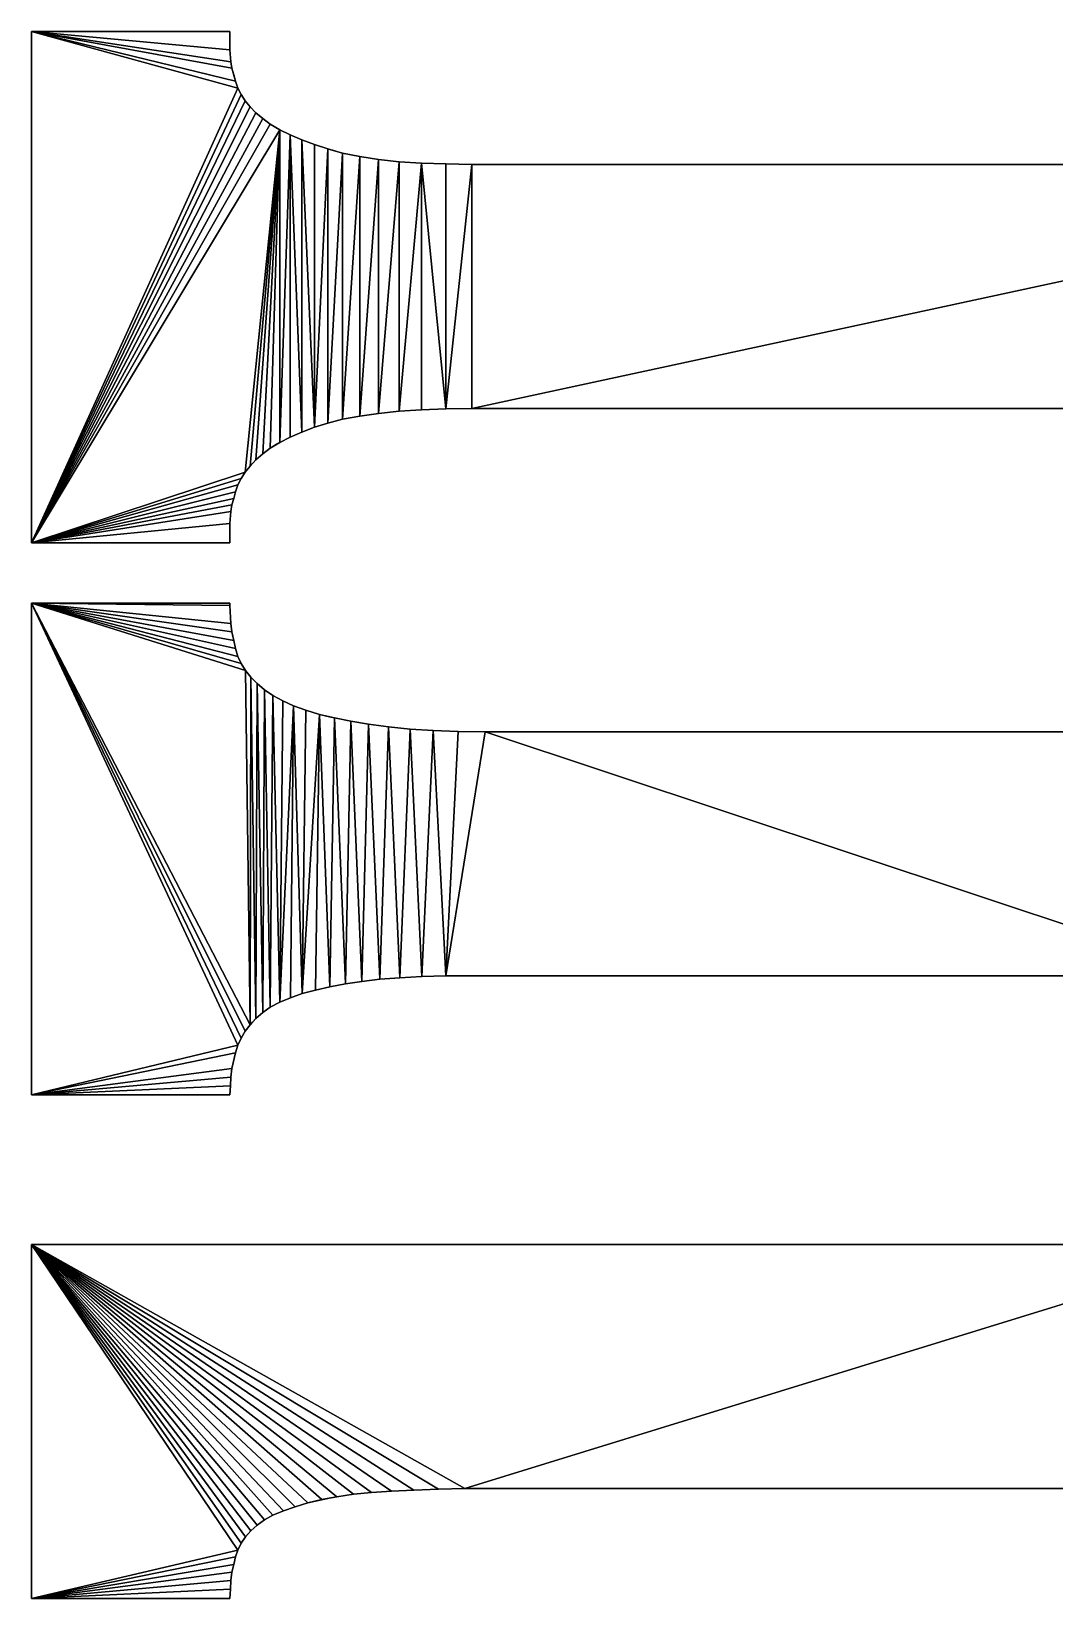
# Model space of a CAD drawing. Header units: inches. Extents: x 62 to 1153, y 3 to 780.
# Drawn here: x 387.752 to 390.467, y 195.391 to 199.551 of the extents above; entities that cross this region are included whole.
import ezdxf

# ---------------------------------------------------------------- set-up
doc = ezdxf.new("R2010")
doc.units = ezdxf.units.IN
doc.header["$MEASUREMENT"] = 0
doc.layers.add('ConstLine', color=6, linetype='Continuous')

msp = doc.modelspace()

# ---------------------------------------------------------------- linework, layer by layer
at = {"layer": 'ConstLine'}
for points in [[(387.7519, 198.1926, 5), (387.7519, 199.5506, 5), (387.7519, 198.1926, 4)], [(387.7519, 199.5506, 4), (387.7519, 198.1926, 4), (387.7519, 199.5506, 5)], [(388.2809, 199.4696, 5), (388.2789, 199.5016, 5), (387.7519, 199.5506, 5)], [(388.2789, 199.5506, 5), (387.7519, 199.5506, 5), (388.2789, 199.5016, 5)], [(387.7519, 199.5506, 5), (387.7519, 198.1926, 5), (388.2999, 199.3996, 5)], [(388.2939, 199.4186, 5), (387.7519, 199.5506, 5), (388.2999, 199.3996, 5)], [(388.2839, 199.4526, 5), (387.7519, 199.5506, 5), (388.2939, 199.4186, 5)], [(388.2809, 199.4696, 5), (387.7519, 199.5506, 5), (388.2839, 199.4526, 5)], [(388.2789, 199.5506, 4), (387.7519, 199.5506, 4), (388.2789, 199.5506, 5)], [(387.7519, 199.5506, 5), (388.2789, 199.5506, 5), (387.7519, 199.5506, 4)], [(388.2789, 199.5016, 4), (388.2789, 199.5506, 5), (388.2789, 199.5016, 5)], [(388.2789, 199.5506, 5), (388.2789, 199.5016, 4), (388.2789, 199.5506, 4)], [(388.2789, 199.5016, 4), (388.2789, 199.5016, 5), (388.2802, 199.4806, 4)], [(388.2809, 199.4696, 5), (388.2802, 199.4806, 4), (388.2789, 199.5016, 5)], [(388.2809, 199.4696, 4), (388.2802, 199.4806, 4), (388.2809, 199.4696, 5)], [(388.2839, 199.4526, 5), (388.2839, 199.4526, 4), (388.2809, 199.4696, 5)], [(388.2809, 199.4696, 4), (388.2809, 199.4696, 5), (388.2839, 199.4526, 4)], [(388.2839, 199.4526, 4), (388.2839, 199.4526, 5), (388.2909, 199.4288, 4)], [(388.2939, 199.4186, 5), (388.2909, 199.4288, 4), (388.2839, 199.4526, 5)], [(388.3089, 199.3826, 5), (388.2999, 199.3996, 5), (387.7519, 198.1926, 5)], [(388.2939, 199.4186, 4), (388.2909, 199.4288, 4), (388.2939, 199.4186, 5)], [(388.2999, 199.3996, 5), (388.2999, 199.3996, 4), (388.2939, 199.4186, 5)], [(388.2939, 199.4186, 4), (388.2939, 199.4186, 5), (388.2999, 199.3996, 4)], [(388.3089, 199.3826, 5), (388.3089, 199.3826, 4), (388.2999, 199.3996, 5)], [(388.2999, 199.3996, 4), (388.2999, 199.3996, 5), (388.3089, 199.3826, 4)], [(388.3089, 199.3826, 5), (387.7519, 198.1926, 5), (388.3189, 199.3666, 5)], [(388.3189, 199.3666, 5), (387.7519, 198.1926, 5), (388.3329, 199.3506, 5)], [(388.3479, 199.3346, 5), (388.3329, 199.3506, 5), (387.7519, 198.1926, 5)], [(388.3189, 199.3666, 4), (388.3089, 199.3826, 4), (388.3189, 199.3666, 5)], [(388.3089, 199.3826, 5), (388.3189, 199.3666, 5), (388.3089, 199.3826, 4)], [(388.3189, 199.3666, 4), (388.3189, 199.3666, 5), (388.3329, 199.3506, 5)], [(388.3189, 199.3666, 4), (388.3329, 199.3506, 5), (388.3329, 199.3506, 4)], [(388.3329, 199.3506, 5), (388.3479, 199.3346, 5), (388.3479, 199.3346, 4)], [(388.3329, 199.3506, 4), (388.3329, 199.3506, 5), (388.3479, 199.3346, 4)], [(388.3659, 199.3196, 5), (388.3479, 199.3346, 5), (387.7519, 198.1926, 5)], [(388.3859, 199.3046, 5), (388.3659, 199.3196, 5), (387.7519, 198.1926, 5)], [(388.3659, 199.3196, 4), (388.3479, 199.3346, 5), (388.3659, 199.3196, 5)], [(388.3479, 199.3346, 5), (388.3659, 199.3196, 4), (388.3479, 199.3346, 4)], [(388.3859, 199.3046, 5), (388.3659, 199.3196, 4), (388.3659, 199.3196, 5)], [(388.3859, 199.3046, 4), (388.3659, 199.3196, 4), (388.3859, 199.3046, 5)], [(388.4109, 199.2896, 5), (388.3859, 199.3046, 5), (387.7519, 198.1926, 5)], [(387.7519, 198.1926, 5), (388.3189, 198.3806, 5), (388.4109, 199.2896, 5)], [(388.3189, 198.3806, 5), (388.3329, 198.3966, 5), (388.4109, 199.2896, 5)], [(388.3329, 198.3966, 5), (388.3479, 198.4136, 5), (388.4109, 199.2896, 5)], [(388.3479, 198.4136, 5), (388.3659, 198.4296, 5), (388.4109, 199.2896, 5)], [(388.3659, 198.4296, 5), (388.3859, 198.4446, 5), (388.4109, 199.2896, 5)], [(388.4109, 199.2896, 5), (388.4109, 199.2896, 4), (388.3859, 199.3046, 5)], [(388.3859, 199.3046, 4), (388.3859, 199.3046, 5), (388.4109, 199.2896, 4)], [(388.3859, 198.4446, 5), (388.4109, 198.4596, 5), (388.4109, 199.2896, 5)], [(388.4389, 199.2756, 4), (388.4109, 199.2896, 5), (388.4389, 199.2756, 5)], [(388.4109, 199.2896, 5), (388.4389, 199.2756, 4), (388.4109, 199.2896, 4)], [(388.4389, 199.2756, 5), (388.4109, 199.2896, 5), (388.4109, 198.4596, 5)], [(388.4109, 198.4596, 5), (388.4389, 198.4736, 5), (388.4389, 199.2756, 5)], [(388.4699, 199.2626, 4), (388.4389, 199.2756, 5), (388.4699, 199.2626, 5)], [(388.4699, 199.2626, 4), (388.4389, 199.2756, 4), (388.4389, 199.2756, 5)], [(388.4699, 199.2626, 5), (388.4389, 199.2756, 5), (388.4699, 198.4866, 5)], [(388.4389, 198.4736, 5), (388.4699, 198.4866, 5), (388.4389, 199.2756, 5)], [(388.4699, 199.2626, 4), (388.4699, 199.2626, 5), (388.5029, 199.2506, 5)], [(388.5029, 199.2506, 4), (388.4699, 199.2626, 4), (388.5029, 199.2506, 5)], [(388.5029, 199.2506, 5), (388.4699, 199.2626, 5), (388.5029, 198.4996, 5)], [(388.4699, 198.4866, 5), (388.5029, 198.4996, 5), (388.4699, 199.2626, 5)], [(388.5389, 199.2386, 4), (388.5029, 199.2506, 5), (388.5389, 199.2386, 5)], [(388.5389, 199.2386, 4), (388.5029, 199.2506, 4), (388.5029, 199.2506, 5)], [(388.5389, 199.2386, 5), (388.5029, 199.2506, 5), (388.5029, 198.4996, 5)], [(388.5029, 198.4996, 5), (388.5389, 198.5106, 5), (388.5389, 199.2386, 5)], [(388.5389, 199.2386, 4), (388.5389, 199.2386, 5), (388.5469, 199.2364, 4)], [(388.5389, 199.2386, 5), (388.5779, 199.2276, 5), (388.5469, 199.2364, 4)], [(388.5779, 199.2276, 5), (388.5389, 199.2386, 5), (388.5389, 198.5106, 5)], [(388.5389, 198.5106, 5), (388.5779, 198.5216, 5), (388.5779, 199.2276, 5)], [(388.5779, 199.2276, 4), (388.5469, 199.2364, 4), (388.5779, 199.2276, 5)], [(388.6239, 199.2186, 4), (388.5779, 199.2276, 4), (388.5779, 199.2276, 5)], [(388.6239, 199.2186, 4), (388.5779, 199.2276, 5), (388.6239, 199.2186, 5)], [(388.6239, 199.2186, 5), (388.5779, 199.2276, 5), (388.5779, 198.5216, 5)], [(388.5779, 198.5216, 5), (388.6239, 198.5296, 5), (388.6239, 199.2186, 5)], [(388.6729, 199.2106, 4), (388.6239, 199.2186, 4), (388.6239, 199.2186, 5)], [(388.6729, 199.2106, 4), (388.6239, 199.2186, 5), (388.6729, 199.2106, 5)], [(388.6729, 199.2106, 5), (388.6239, 199.2186, 5), (388.6239, 198.5296, 5)], [(388.6239, 198.5296, 5), (388.6729, 198.5366, 5), (388.6729, 199.2106, 5)], [(388.7279, 199.2046, 4), (388.6729, 199.2106, 4), (388.6729, 199.2106, 5)], [(388.7279, 199.2046, 4), (388.6729, 199.2106, 5), (388.7279, 199.2046, 5)], [(388.7279, 199.2046, 5), (388.6729, 199.2106, 5), (388.6729, 198.5366, 5)], [(388.6729, 198.5366, 5), (388.7279, 198.5426, 5), (388.7279, 199.2046, 5)], [(388.7869, 199.2006, 4), (388.7279, 199.2046, 4), (388.7279, 199.2046, 5)], [(388.7869, 199.2006, 4), (388.7279, 199.2046, 5), (388.7869, 199.2006, 5)], [(388.7869, 199.2006, 5), (388.7279, 199.2046, 5), (388.7279, 198.5426, 5)], [(388.7279, 198.5426, 5), (388.7869, 198.5456, 5), (388.7869, 199.2006, 5)], [(388.8519, 199.1986, 4), (388.7869, 199.2006, 4), (388.7869, 199.2006, 5)], [(388.8519, 199.1986, 4), (388.7869, 199.2006, 5), (388.8519, 199.1986, 5)], [(388.7869, 198.5456, 5), (388.8519, 198.5486, 5), (388.7869, 199.2006, 5)], [(388.8519, 199.1986, 5), (388.7869, 199.2006, 5), (388.8519, 198.5486, 5)], [(388.9209, 199.1976, 4), (388.8519, 199.1986, 4), (388.8519, 199.1986, 5)], [(388.9209, 199.1976, 4), (388.8519, 199.1986, 5), (388.9209, 199.1976, 5)], [(388.9209, 199.1976, 5), (388.8519, 199.1986, 5), (388.8519, 198.5486, 5)], [(388.8519, 198.5486, 5), (388.9209, 198.5496, 5), (388.9209, 199.1976, 5)], [(388.9209, 198.5496, 5), (393.0549, 198.5496, 5), (391.9209, 199.1976, 5)], [(391.9209, 199.1976, 5), (388.9209, 199.1976, 5), (388.9209, 198.5496, 5)], [(388.9209, 199.1976, 5), (391.9209, 199.1976, 5), (388.9209, 199.1976, 4)], [(391.9209, 199.1976, 4), (388.9209, 199.1976, 4), (391.9209, 199.1976, 5)], [(388.5779, 198.5216, 4), (388.5779, 198.5216, 5), (388.5389, 198.5106, 5)], [(388.5779, 198.5216, 4), (388.5389, 198.5106, 5), (388.5389, 198.5106, 4)], [(388.6239, 198.5296, 4), (388.6239, 198.5296, 5), (388.5779, 198.5216, 5)], [(388.6239, 198.5296, 4), (388.5779, 198.5216, 5), (388.5779, 198.5216, 4)], [(388.6729, 198.5366, 4), (388.6729, 198.5366, 5), (388.6239, 198.5296, 5)], [(388.6729, 198.5366, 4), (388.6239, 198.5296, 5), (388.6239, 198.5296, 4)], [(388.7279, 198.5426, 4), (388.7279, 198.5426, 5), (388.6729, 198.5366, 5)], [(388.7279, 198.5426, 4), (388.6729, 198.5366, 5), (388.6729, 198.5366, 4)], [(388.7869, 198.5456, 4), (388.7869, 198.5456, 5), (388.7279, 198.5426, 5)], [(388.7869, 198.5456, 4), (388.7279, 198.5426, 5), (388.7279, 198.5426, 4)], [(388.8519, 198.5486, 4), (388.8519, 198.5486, 5), (388.7869, 198.5456, 5)], [(388.8519, 198.5486, 4), (388.7869, 198.5456, 5), (388.7869, 198.5456, 4)], [(388.9209, 198.5496, 4), (388.9209, 198.5496, 5), (388.8519, 198.5486, 5)], [(388.9209, 198.5496, 4), (388.8519, 198.5486, 5), (388.8519, 198.5486, 4)], [(393.0549, 198.5496, 4), (393.0549, 198.5496, 5), (388.9209, 198.5496, 5)], [(388.9209, 198.5496, 5), (388.9209, 198.5496, 4), (393.0549, 198.5496, 4)], [(388.4389, 198.4736, 4), (388.4389, 198.4736, 5), (388.4109, 198.4596, 5)], [(388.4389, 198.4736, 4), (388.4109, 198.4596, 5), (388.4109, 198.4596, 4)], [(388.4699, 198.4866, 4), (388.4699, 198.4866, 5), (388.4389, 198.4736, 5)], [(388.4699, 198.4866, 4), (388.4389, 198.4736, 5), (388.4389, 198.4736, 4)], [(388.5029, 198.4996, 4), (388.5029, 198.4996, 5), (388.4699, 198.4866, 5)], [(388.5029, 198.4996, 4), (388.4699, 198.4866, 5), (388.4699, 198.4866, 4)], [(388.5389, 198.5106, 4), (388.5389, 198.5106, 5), (388.5029, 198.4996, 5)], [(388.5389, 198.5106, 4), (388.5029, 198.4996, 5), (388.5029, 198.4996, 4)], [(388.3859, 198.4446, 4), (388.3859, 198.4446, 5), (388.3659, 198.4296, 5)], [(388.3659, 198.4296, 5), (388.3659, 198.4296, 4), (388.3859, 198.4446, 4)], [(388.4109, 198.4596, 5), (388.3859, 198.4446, 5), (388.4059, 198.4566, 4)], [(388.3859, 198.4446, 4), (388.4059, 198.4566, 4), (388.3859, 198.4446, 5)], [(388.4109, 198.4596, 4), (388.4109, 198.4596, 5), (388.4059, 198.4566, 4)], [(388.3329, 198.3966, 4), (388.3329, 198.3966, 5), (388.3189, 198.3806, 5)], [(388.3329, 198.3966, 4), (388.3189, 198.3806, 5), (388.3189, 198.3806, 4)], [(388.3479, 198.4136, 5), (388.3329, 198.3966, 5), (388.3329, 198.3966, 4)], [(388.3479, 198.4136, 4), (388.3479, 198.4136, 5), (388.3329, 198.3966, 4)], [(388.3479, 198.4136, 4), (388.3659, 198.4296, 4), (388.3479, 198.4136, 5)], [(388.3659, 198.4296, 5), (388.3479, 198.4136, 5), (388.3659, 198.4296, 4)], [(388.3089, 198.3636, 5), (388.3189, 198.3806, 5), (387.7519, 198.1926, 5)], [(388.2999, 198.3466, 5), (388.3089, 198.3636, 5), (387.7519, 198.1926, 5)], [(388.2999, 198.3466, 4), (388.3089, 198.3636, 4), (388.2999, 198.3466, 5)], [(388.3089, 198.3636, 5), (388.2999, 198.3466, 5), (388.3089, 198.3636, 4)], [(388.3089, 198.3636, 5), (388.3089, 198.3636, 4), (388.3189, 198.3806, 5)], [(388.3189, 198.3806, 4), (388.3189, 198.3806, 5), (388.3089, 198.3636, 4)], [(388.2939, 198.3286, 5), (388.2999, 198.3466, 5), (387.7519, 198.1926, 5)], [(388.2889, 198.3106, 5), (388.2939, 198.3286, 5), (387.7519, 198.1926, 5)], [(388.2839, 198.2936, 5), (388.2889, 198.3106, 5), (387.7519, 198.1926, 5)], [(388.2889, 198.3106, 5), (388.2839, 198.2936, 5), (388.2839, 198.2936, 4)], [(388.2889, 198.3106, 5), (388.2839, 198.2936, 4), (388.2889, 198.3106, 4)], [(388.2889, 198.3106, 5), (388.2889, 198.3106, 4), (388.2939, 198.3286, 5)], [(388.2889, 198.3106, 4), (388.2939, 198.3286, 4), (388.2939, 198.3286, 5)], [(388.2939, 198.3286, 5), (388.2964, 198.3361, 4), (388.2999, 198.3466, 5)], [(388.2964, 198.3361, 4), (388.2939, 198.3286, 5), (388.2939, 198.3286, 4)], [(388.2999, 198.3466, 4), (388.2999, 198.3466, 5), (388.2964, 198.3361, 4)], [(388.2809, 198.2766, 5), (388.2839, 198.2936, 5), (387.7519, 198.1926, 5)], [(388.2789, 198.2446, 5), (388.2809, 198.2766, 5), (387.7519, 198.1926, 5)], [(388.2789, 198.2446, 4), (388.2809, 198.2766, 4), (388.2789, 198.2446, 5)], [(388.2809, 198.2766, 5), (388.2789, 198.2446, 5), (388.2809, 198.2766, 4)], [(388.2839, 198.2936, 4), (388.2839, 198.2936, 5), (388.2809, 198.2766, 5)], [(388.2809, 198.2766, 4), (388.2839, 198.2936, 4), (388.2809, 198.2766, 5)], [(388.2789, 198.1926, 5), (388.2789, 198.2446, 5), (387.7519, 198.1926, 5)], [(388.2789, 198.1926, 4), (388.2789, 198.2446, 4), (388.2789, 198.1926, 5)], [(388.2789, 198.2446, 5), (388.2789, 198.1926, 5), (388.2789, 198.2446, 4)], [(387.7519, 198.1926, 5), (387.7519, 198.1926, 4), (388.2789, 198.1926, 5)], [(387.7519, 198.1926, 4), (388.2789, 198.1926, 4), (388.2789, 198.1926, 5)], [(388.3189, 196.8966, 5), (387.7519, 198.0326, 5), (388.3089, 196.8786, 5)], [(388.3089, 196.8786, 5), (387.7519, 198.0326, 5), (388.2999, 196.8596, 5)], [(387.7519, 196.7276, 4), (387.7519, 198.0326, 5), (387.7519, 198.0326, 4)], [(388.2789, 198.0326, 5), (387.7519, 198.0326, 4), (387.7519, 198.0326, 5)], [(388.2789, 198.0326, 4), (387.7519, 198.0326, 4), (388.2789, 198.0326, 5)], [(387.7519, 196.7276, 4), (387.7519, 196.7276, 5), (387.7519, 198.0326, 5)], [(388.2789, 198.0266, 5), (387.7519, 198.0326, 5), (388.2809, 197.9786, 5)], [(388.2789, 198.0326, 5), (387.7519, 198.0326, 5), (388.2789, 198.0266, 5)], [(388.2809, 197.9786, 5), (387.7519, 198.0326, 5), (388.2839, 197.9566, 5)], [(387.7519, 198.0326, 5), (388.2939, 197.9126, 5), (388.2889, 197.9336, 5)], [(388.2999, 197.8916, 5), (388.2939, 197.9126, 5), (387.7519, 198.0326, 5)], [(388.3089, 197.8726, 5), (388.2999, 197.8916, 5), (387.7519, 198.0326, 5)], [(387.7519, 198.0326, 5), (388.3329, 196.9136, 5), (388.3199, 197.8546, 5)], [(388.3199, 197.8546, 5), (388.3089, 197.8726, 5), (387.7519, 198.0326, 5)], [(388.3329, 196.9136, 5), (387.7519, 198.0326, 5), (388.3189, 196.8966, 5)], [(388.2889, 197.9336, 5), (388.2839, 197.9566, 5), (387.7519, 198.0326, 5)], [(387.7519, 196.7276, 5), (388.2999, 196.8596, 5), (387.7519, 198.0326, 5)], [(388.2789, 198.0326, 5), (388.2789, 198.0266, 5), (388.2789, 198.0266, 4)], [(388.2789, 198.0326, 4), (388.2789, 198.0326, 5), (388.2789, 198.0266, 4)], [(388.2809, 197.9786, 4), (388.2789, 198.0266, 4), (388.2809, 197.9786, 5)], [(388.2789, 198.0266, 5), (388.2809, 197.9786, 5), (388.2789, 198.0266, 4)], [(388.2809, 197.9786, 4), (388.2809, 197.9786, 5), (388.2839, 197.9566, 5)], [(388.2809, 197.9786, 4), (388.2839, 197.9566, 5), (388.2839, 197.9566, 4)], [(388.2865, 197.9446, 4), (388.2839, 197.9566, 4), (388.2839, 197.9566, 5)], [(388.2839, 197.9566, 5), (388.2889, 197.9336, 5), (388.2865, 197.9446, 4)], [(388.2889, 197.9336, 4), (388.2865, 197.9446, 4), (388.2889, 197.9336, 5)], [(388.2889, 197.9336, 4), (388.2889, 197.9336, 5), (388.2939, 197.9126, 5)], [(388.2889, 197.9336, 4), (388.2939, 197.9126, 5), (388.2939, 197.9126, 4)], [(388.2939, 197.9126, 4), (388.2939, 197.9126, 5), (388.2999, 197.8916, 5)], [(388.2939, 197.9126, 4), (388.2999, 197.8916, 5), (388.2999, 197.8916, 4)], [(388.2999, 197.8916, 4), (388.2999, 197.8916, 5), (388.3089, 197.8726, 5)], [(388.2999, 197.8916, 4), (388.3089, 197.8726, 5), (388.3089, 197.8726, 4)], [(388.3089, 197.8726, 4), (388.3089, 197.8726, 5), (388.3199, 197.8546, 5)], [(388.3089, 197.8726, 4), (388.3199, 197.8546, 5), (388.3199, 197.8546, 4)], [(388.3199, 197.8546, 4), (388.3199, 197.8546, 5), (388.3339, 197.8366, 5)], [(388.3199, 197.8546, 4), (388.3339, 197.8366, 5), (388.3339, 197.8366, 4)], [(388.3339, 197.8366, 5), (388.3199, 197.8546, 5), (388.3329, 196.9136, 5)], [(388.3329, 196.9136, 5), (388.3479, 196.9306, 5), (388.3339, 197.8366, 5)], [(388.3339, 197.8366, 4), (388.3339, 197.8366, 5), (388.3509, 197.8196, 5)], [(388.3339, 197.8366, 4), (388.3509, 197.8196, 5), (388.3509, 197.8196, 4)], [(388.3509, 197.8196, 5), (388.3339, 197.8366, 5), (388.3479, 196.9306, 5)], [(388.3479, 196.9306, 5), (388.3659, 196.9466, 5), (388.3509, 197.8196, 5)], [(388.3709, 197.8026, 4), (388.3509, 197.8196, 4), (388.3509, 197.8196, 5)], [(388.3709, 197.8026, 4), (388.3509, 197.8196, 5), (388.3709, 197.8026, 5)], [(388.3709, 197.8026, 5), (388.3509, 197.8196, 5), (388.3659, 196.9466, 5)], [(388.3659, 196.9466, 5), (388.3859, 196.9606, 5), (388.3709, 197.8026, 5)], [(388.3929, 197.7876, 4), (388.3709, 197.8026, 4), (388.3709, 197.8026, 5)], [(388.3929, 197.7876, 4), (388.3709, 197.8026, 5), (388.3929, 197.7876, 5)], [(388.3929, 197.7876, 5), (388.3709, 197.8026, 5), (388.3859, 196.9606, 5)], [(388.3859, 196.9606, 5), (388.4109, 196.9736, 5), (388.3929, 197.7876, 5)], [(388.4189, 197.7736, 4), (388.3929, 197.7876, 4), (388.3929, 197.7876, 5)], [(388.4189, 197.7736, 4), (388.3929, 197.7876, 5), (388.4189, 197.7736, 5)], [(388.4189, 197.7736, 5), (388.3929, 197.7876, 5), (388.4109, 196.9736, 5)], [(388.4479, 197.7606, 5), (388.4189, 197.7736, 5), (388.4109, 196.9736, 5)], [(388.4479, 197.7606, 4), (388.4189, 197.7736, 4), (388.4189, 197.7736, 5)], [(388.4479, 197.7606, 4), (388.4189, 197.7736, 5), (388.4479, 197.7606, 5)], [(388.4109, 196.9736, 5), (388.4399, 196.9856, 5), (388.4479, 197.7606, 5)], [(388.4399, 196.9856, 5), (388.4709, 196.9966, 5), (388.4479, 197.7606, 5)], [(388.4799, 197.7486, 4), (388.4479, 197.7606, 4), (388.4479, 197.7606, 5)], [(388.4799, 197.7486, 4), (388.4479, 197.7606, 5), (388.4799, 197.7486, 5)], [(388.4799, 197.7486, 5), (388.4479, 197.7606, 5), (388.4709, 196.9966, 5)], [(388.5169, 197.7376, 5), (388.4799, 197.7486, 5), (388.4709, 196.9966, 5)], [(388.4709, 196.9966, 5), (388.5059, 197.0056, 5), (388.5169, 197.7376, 5)], [(388.5169, 197.7376, 4), (388.4799, 197.7486, 4), (388.4799, 197.7486, 5)], [(388.5169, 197.7376, 4), (388.4799, 197.7486, 5), (388.5169, 197.7376, 5)], [(388.5059, 197.0056, 5), (388.5439, 197.0146, 5), (388.5169, 197.7376, 5)], [(388.5469, 197.7307, 4), (388.5169, 197.7376, 4), (388.5169, 197.7376, 5)], [(388.5469, 197.7307, 4), (388.5169, 197.7376, 5), (388.5559, 197.7286, 5)], [(388.5559, 197.7286, 5), (388.5169, 197.7376, 5), (388.5439, 197.0146, 5)], [(388.5439, 197.0146, 5), (388.5859, 197.0226, 5), (388.5559, 197.7286, 5)], [(388.5559, 197.7286, 4), (388.5469, 197.7307, 4), (388.5559, 197.7286, 5)], [(388.5999, 197.7196, 4), (388.5559, 197.7286, 4), (388.5559, 197.7286, 5)], [(388.5999, 197.7196, 4), (388.5559, 197.7286, 5), (388.5999, 197.7196, 5)], [(388.5999, 197.7196, 5), (388.5559, 197.7286, 5), (388.5859, 197.0226, 5)], [(388.5859, 197.0226, 5), (388.6289, 197.0286, 5), (388.5999, 197.7196, 5)], [(388.6469, 197.7116, 4), (388.5999, 197.7196, 4), (388.5999, 197.7196, 5)], [(388.6469, 197.7116, 4), (388.5999, 197.7196, 5), (388.6469, 197.7116, 5)], [(388.6469, 197.7116, 5), (388.5999, 197.7196, 5), (388.6289, 197.0286, 5)], [(388.6289, 197.0286, 5), (388.6769, 197.0346, 5), (388.6469, 197.7116, 5)], [(388.6999, 197.7046, 4), (388.6469, 197.7116, 4), (388.6469, 197.7116, 5)], [(388.6999, 197.7046, 4), (388.6469, 197.7116, 5), (388.6999, 197.7046, 5)], [(388.6999, 197.7046, 5), (388.6469, 197.7116, 5), (388.6769, 197.0346, 5)], [(388.6769, 197.0346, 5), (388.7299, 197.0386, 5), (388.6999, 197.7046, 5)], [(388.7569, 197.6986, 4), (388.6999, 197.7046, 4), (388.6999, 197.7046, 5)], [(388.7569, 197.6986, 4), (388.6999, 197.7046, 5), (388.7569, 197.6986, 5)], [(388.7569, 197.6986, 5), (388.6999, 197.7046, 5), (388.7299, 197.0386, 5)], [(388.7299, 197.0386, 5), (388.7879, 197.0416, 5), (388.7569, 197.6986, 5)], [(388.8179, 197.6946, 4), (388.7569, 197.6986, 4), (388.7569, 197.6986, 5)], [(388.8179, 197.6946, 4), (388.7569, 197.6986, 5), (388.8179, 197.6946, 5)], [(388.8179, 197.6946, 5), (388.7569, 197.6986, 5), (388.7879, 197.0416, 5)], [(388.7879, 197.0416, 5), (388.8519, 197.0436, 5), (388.8179, 197.6946, 5)], [(388.8849, 197.6926, 4), (388.8179, 197.6946, 4), (388.8179, 197.6946, 5)], [(388.8849, 197.6926, 4), (388.8179, 197.6946, 5), (388.8849, 197.6926, 5)], [(388.8849, 197.6926, 5), (388.8179, 197.6946, 5), (388.8519, 197.0436, 5)], [(388.9559, 197.6916, 5), (388.8849, 197.6926, 5), (388.8519, 197.0436, 5)], [(388.8519, 197.0436, 5), (390.9039, 197.0436, 5), (388.9559, 197.6916, 5)], [(388.9559, 197.6916, 4), (388.8849, 197.6926, 4), (388.8849, 197.6926, 5)], [(388.9559, 197.6916, 4), (388.8849, 197.6926, 5), (388.9559, 197.6916, 5)], [(388.9559, 197.6916, 5), (390.9039, 197.0436, 5), (391.8779, 197.6916, 5)], [(391.8779, 197.6916, 4), (388.9559, 197.6916, 4), (388.9559, 197.6916, 5)], [(391.8779, 197.6916, 4), (388.9559, 197.6916, 5), (391.8779, 197.6916, 5)], [(388.5859, 197.0226, 4), (388.5859, 197.0226, 5), (388.5439, 197.0146, 5)], [(388.5859, 197.0226, 4), (388.5439, 197.0146, 5), (388.5439, 197.0146, 4)], [(388.6289, 197.0286, 4), (388.6289, 197.0286, 5), (388.5859, 197.0226, 5)], [(388.6289, 197.0286, 4), (388.5859, 197.0226, 5), (388.5859, 197.0226, 4)], [(388.6769, 197.0346, 4), (388.6769, 197.0346, 5), (388.6289, 197.0286, 5)], [(388.6769, 197.0346, 4), (388.6289, 197.0286, 5), (388.6289, 197.0286, 4)], [(388.7299, 197.0386, 4), (388.7299, 197.0386, 5), (388.6769, 197.0346, 5)], [(388.7299, 197.0386, 4), (388.6769, 197.0346, 5), (388.6769, 197.0346, 4)], [(388.7879, 197.0416, 4), (388.7879, 197.0416, 5), (388.7299, 197.0386, 5)], [(388.7879, 197.0416, 4), (388.7299, 197.0386, 5), (388.7299, 197.0386, 4)], [(388.8519, 197.0436, 4), (388.8519, 197.0436, 5), (388.7879, 197.0416, 5)], [(388.8519, 197.0436, 4), (388.7879, 197.0416, 5), (388.7879, 197.0416, 4)], [(390.9039, 197.0436, 5), (388.8519, 197.0436, 5), (388.8519, 197.0436, 4)], [(388.8519, 197.0436, 4), (390.9039, 197.0436, 4), (390.9039, 197.0436, 5)], [(388.4399, 196.9856, 4), (388.4399, 196.9856, 5), (388.4109, 196.9736, 5)], [(388.4399, 196.9856, 4), (388.4109, 196.9736, 5), (388.4109, 196.9736, 4)], [(388.4709, 196.9966, 4), (388.4709, 196.9966, 5), (388.4399, 196.9856, 5)], [(388.4709, 196.9966, 4), (388.4399, 196.9856, 5), (388.4399, 196.9856, 4)], [(388.5059, 197.0056, 4), (388.5059, 197.0056, 5), (388.4709, 196.9966, 5)], [(388.5059, 197.0056, 4), (388.4709, 196.9966, 5), (388.4709, 196.9966, 4)], [(388.5439, 197.0146, 4), (388.5439, 197.0146, 5), (388.5059, 197.0056, 5)], [(388.5439, 197.0146, 4), (388.5059, 197.0056, 5), (388.5059, 197.0056, 4)], [(388.3659, 196.9466, 4), (388.3659, 196.9466, 5), (388.3479, 196.9306, 5)], [(388.3659, 196.9466, 4), (388.3479, 196.9306, 5), (388.3479, 196.9306, 4)], [(388.3859, 196.9606, 4), (388.3859, 196.9606, 5), (388.3659, 196.9466, 5)], [(388.3859, 196.9606, 4), (388.3659, 196.9466, 5), (388.3659, 196.9466, 4)], [(388.4109, 196.9736, 4), (388.4109, 196.9736, 5), (388.3859, 196.9606, 5)], [(388.4109, 196.9736, 4), (388.3859, 196.9606, 5), (388.3859, 196.9606, 4)], [(388.3189, 196.8966, 4), (388.3189, 196.8966, 5), (388.3089, 196.8786, 5)], [(388.3189, 196.8966, 4), (388.3089, 196.8786, 5), (388.3089, 196.8786, 4)], [(388.3329, 196.9136, 4), (388.3329, 196.9136, 5), (388.3189, 196.8966, 5)], [(388.3329, 196.9136, 4), (388.3189, 196.8966, 5), (388.3189, 196.8966, 4)], [(388.3479, 196.9306, 5), (388.3329, 196.9136, 5), (388.339, 196.9206, 4)], [(388.3329, 196.9136, 4), (388.339, 196.9206, 4), (388.3329, 196.9136, 5)], [(388.3479, 196.9306, 4), (388.3479, 196.9306, 5), (388.339, 196.9206, 4)], [(388.2939, 196.8396, 5), (388.2999, 196.8596, 5), (387.7519, 196.7276, 5)], [(388.2999, 196.8596, 4), (388.2999, 196.8596, 5), (388.2939, 196.8396, 5)], [(388.2999, 196.8596, 4), (388.2939, 196.8396, 5), (388.2939, 196.8396, 4)], [(388.3089, 196.8786, 4), (388.3089, 196.8786, 5), (388.2999, 196.8596, 5)], [(388.3089, 196.8786, 4), (388.2999, 196.8596, 5), (388.2999, 196.8596, 4)], [(388.2839, 196.7976, 5), (388.2939, 196.8396, 5), (387.7519, 196.7276, 5)], [(388.2939, 196.8396, 4), (388.2939, 196.8396, 5), (388.2839, 196.7976, 5)], [(388.2939, 196.8396, 4), (388.2839, 196.7976, 5), (388.2839, 196.7976, 4)], [(388.2809, 196.7746, 5), (388.2839, 196.7976, 5), (387.7519, 196.7276, 5)], [(388.2799, 196.7516, 5), (388.2809, 196.7746, 5), (387.7519, 196.7276, 5)], [(388.2809, 196.7746, 4), (388.2809, 196.7746, 5), (388.2799, 196.7516, 5)], [(388.2809, 196.7746, 4), (388.2799, 196.7516, 5), (388.2799, 196.7516, 4)], [(388.2839, 196.7976, 4), (388.2839, 196.7976, 5), (388.2809, 196.7746, 5)], [(388.2839, 196.7976, 4), (388.2809, 196.7746, 5), (388.2809, 196.7746, 4)], [(387.7519, 196.7276, 5), (388.2789, 196.7276, 5), (388.2799, 196.7516, 5)], [(388.2789, 196.7276, 4), (388.2789, 196.7276, 5), (387.7519, 196.7276, 5)], [(388.2789, 196.7276, 4), (387.7519, 196.7276, 5), (387.7519, 196.7276, 4)], [(388.2799, 196.7516, 4), (388.2799, 196.7516, 5), (388.2789, 196.7276, 5)], [(388.2799, 196.7516, 4), (388.2789, 196.7276, 5), (388.2789, 196.7276, 4)], [(391.0019, 196.3306, 5), (387.7519, 196.3306, 5), (388.9019, 195.6826, 5)], [(388.8319, 195.6816, 5), (388.9019, 195.6826, 5), (387.7519, 196.3306, 5)], [(388.7669, 195.6786, 5), (388.8319, 195.6816, 5), (387.7519, 196.3306, 5)], [(388.7079, 195.6756, 5), (388.7669, 195.6786, 5), (387.7519, 196.3306, 5)], [(388.6549, 195.6726, 5), (388.7079, 195.6756, 5), (387.7519, 196.3306, 5)], [(388.6069, 195.6676, 5), (388.6549, 195.6726, 5), (387.7519, 196.3306, 5)], [(388.5629, 195.6606, 5), (388.6069, 195.6676, 5), (387.7519, 196.3306, 5)], [(388.5229, 195.6536, 5), (388.5629, 195.6606, 5), (387.7519, 196.3306, 5)], [(388.4859, 195.6446, 5), (388.5229, 195.6536, 5), (387.7519, 196.3306, 5)], [(388.4519, 195.6346, 5), (388.4859, 195.6446, 5), (387.7519, 196.3306, 5)], [(388.4209, 195.6236, 5), (388.4519, 195.6346, 5), (387.7519, 196.3306, 5)], [(388.3929, 195.6126, 5), (388.4209, 195.6236, 5), (387.7519, 196.3306, 5)], [(388.3709, 195.5996, 5), (388.3929, 195.6126, 5), (387.7519, 196.3306, 5)], [(388.3509, 195.5856, 5), (388.3709, 195.5996, 5), (387.7519, 196.3306, 5)], [(388.3339, 195.5706, 5), (388.3509, 195.5856, 5), (387.7519, 196.3306, 5)], [(388.3199, 195.5546, 5), (388.3339, 195.5706, 5), (387.7519, 196.3306, 5)], [(388.3089, 195.5376, 5), (388.3199, 195.5546, 5), (387.7519, 196.3306, 5)], [(388.2999, 195.5196, 5), (388.3089, 195.5376, 5), (387.7519, 196.3306, 5)], [(387.7519, 196.3306, 5), (387.7519, 195.3906, 5), (388.2999, 195.5196, 5)], [(391.0019, 196.3306, 4), (387.7519, 196.3306, 4), (391.0019, 196.3306, 5)], [(387.7519, 196.3306, 4), (387.7519, 196.3306, 5), (391.0019, 196.3306, 5)], [(387.7519, 196.3306, 5), (387.7519, 196.3306, 4), (387.7519, 195.3906, 4)], [(387.7519, 196.3306, 5), (387.7519, 195.3906, 4), (387.7519, 195.3906, 5)], [(391.2729, 195.6826, 5), (391.0019, 196.3306, 5), (388.9019, 195.6826, 5)], [(388.5229, 195.6536, 4), (388.4859, 195.6446, 4), (388.5469, 195.6578, 4)], [(388.5229, 195.6536, 4), (388.5229, 195.6536, 5), (388.4859, 195.6446, 5)], [(388.4859, 195.6446, 4), (388.5229, 195.6536, 4), (388.4859, 195.6446, 5)], [(388.5629, 195.6606, 5), (388.5229, 195.6536, 5), (388.5469, 195.6578, 4)], [(388.5229, 195.6536, 4), (388.5469, 195.6578, 4), (388.5229, 195.6536, 5)], [(388.5629, 195.6606, 4), (388.5629, 195.6606, 5), (388.5469, 195.6578, 4)], [(388.6069, 195.6676, 4), (388.6069, 195.6676, 5), (388.5629, 195.6606, 5)], [(388.6069, 195.6676, 4), (388.5629, 195.6606, 5), (388.5629, 195.6606, 4)], [(388.6549, 195.6726, 4), (388.6549, 195.6726, 5), (388.6069, 195.6676, 5)], [(388.6549, 195.6726, 4), (388.6069, 195.6676, 5), (388.6069, 195.6676, 4)], [(388.7079, 195.6756, 4), (388.7079, 195.6756, 5), (388.6549, 195.6726, 5)], [(388.7079, 195.6756, 4), (388.6549, 195.6726, 5), (388.6549, 195.6726, 4)], [(388.7669, 195.6786, 4), (388.7669, 195.6786, 5), (388.7079, 195.6756, 5)], [(388.7669, 195.6786, 4), (388.7079, 195.6756, 5), (388.7079, 195.6756, 4)], [(388.8319, 195.6816, 4), (388.8319, 195.6816, 5), (388.7669, 195.6786, 5)], [(388.8319, 195.6816, 4), (388.7669, 195.6786, 5), (388.7669, 195.6786, 4)], [(388.9019, 195.6826, 4), (388.9019, 195.6826, 5), (388.8319, 195.6816, 5)], [(388.9019, 195.6826, 4), (388.8319, 195.6816, 5), (388.8319, 195.6816, 4)], [(388.9019, 195.6826, 4), (391.2729, 195.6826, 4), (388.9019, 195.6826, 5)], [(391.2729, 195.6826, 5), (388.9019, 195.6826, 5), (391.2729, 195.6826, 4)], [(388.3929, 195.6126, 4), (388.3929, 195.6126, 5), (388.3709, 195.5996, 5)], [(388.3709, 195.5996, 4), (388.3929, 195.6126, 4), (388.3709, 195.5996, 5)], [(388.3929, 195.6126, 5), (388.3929, 195.6126, 4), (388.4209, 195.6236, 5)], [(388.4209, 195.6236, 5), (388.3929, 195.6126, 4), (388.4209, 195.6236, 4)], [(388.4209, 195.6236, 4), (388.4519, 195.6346, 4), (388.4519, 195.6346, 5)], [(388.4209, 195.6236, 4), (388.4519, 195.6346, 5), (388.4209, 195.6236, 5)], [(388.4859, 195.6446, 5), (388.4519, 195.6346, 5), (388.4859, 195.6446, 4)], [(388.4519, 195.6346, 4), (388.4859, 195.6446, 4), (388.4519, 195.6346, 5)], [(388.3199, 195.5546, 5), (388.3199, 195.5546, 4), (388.3339, 195.5706, 5)], [(388.3339, 195.5706, 4), (388.3339, 195.5706, 5), (388.3199, 195.5546, 4)], [(388.3509, 195.5856, 4), (388.3509, 195.5856, 5), (388.3339, 195.5706, 5)], [(388.3509, 195.5856, 4), (388.3339, 195.5706, 5), (388.3339, 195.5706, 4)], [(388.3509, 195.5856, 4), (388.3709, 195.5996, 5), (388.3509, 195.5856, 5)], [(388.3509, 195.5856, 4), (388.3709, 195.5996, 4), (388.3709, 195.5996, 5)], [(388.2999, 195.5196, 4), (388.3089, 195.5376, 5), (388.2999, 195.5196, 5)], [(388.3089, 195.5376, 4), (388.3089, 195.5376, 5), (388.2999, 195.5196, 4)], [(388.3089, 195.5376, 5), (388.3089, 195.5376, 4), (388.3199, 195.5546, 5)], [(388.3199, 195.5546, 4), (388.3199, 195.5546, 5), (388.3089, 195.5376, 4)], [(388.2939, 195.5016, 5), (388.2999, 195.5196, 5), (387.7519, 195.3906, 5)], [(388.2889, 195.4816, 5), (388.2939, 195.5016, 5), (387.7519, 195.3906, 5)], [(388.2839, 195.4606, 5), (388.2889, 195.4816, 5), (387.7519, 195.3906, 5)], [(388.2839, 195.4606, 4), (388.2889, 195.4816, 4), (388.2839, 195.4606, 5)], [(388.2889, 195.4816, 5), (388.2839, 195.4606, 5), (388.2889, 195.4816, 4)], [(388.2939, 195.5016, 4), (388.2939, 195.5016, 5), (388.2889, 195.4816, 5)], [(388.2939, 195.5016, 4), (388.2889, 195.4816, 5), (388.2889, 195.4816, 4)], [(388.2999, 195.5196, 4), (388.2999, 195.5196, 5), (388.2939, 195.5016, 5)], [(388.2939, 195.5016, 5), (388.2939, 195.5016, 4), (388.2999, 195.5196, 4)], [(388.2809, 195.4386, 5), (388.2839, 195.4606, 5), (387.7519, 195.3906, 5)], [(388.2799, 195.4156, 5), (388.2809, 195.4386, 5), (387.7519, 195.3906, 5)], [(388.2809, 195.4386, 4), (388.2809, 195.4386, 5), (388.2799, 195.4156, 5)], [(388.2809, 195.4386, 4), (388.2799, 195.4156, 5), (388.2799, 195.4156, 4)], [(388.2809, 195.4386, 5), (388.2809, 195.4386, 4), (388.2839, 195.4606, 5)], [(388.2839, 195.4606, 4), (388.2839, 195.4606, 5), (388.2809, 195.4386, 4)], [(388.2789, 195.3906, 5), (388.2799, 195.4156, 5), (387.7519, 195.3906, 5)], [(388.2789, 195.3906, 4), (388.2799, 195.4156, 5), (388.2789, 195.3906, 5)], [(388.2789, 195.3906, 4), (388.2799, 195.4156, 4), (388.2799, 195.4156, 5)], [(387.7519, 195.3906, 5), (388.2789, 195.3906, 4), (388.2789, 195.3906, 5)], [(388.2789, 195.3906, 4), (387.7519, 195.3906, 5), (387.7519, 195.3906, 4)]]:
    msp.add_3dface(points, dxfattribs=at)

doc.saveas('drawing.dxf')
